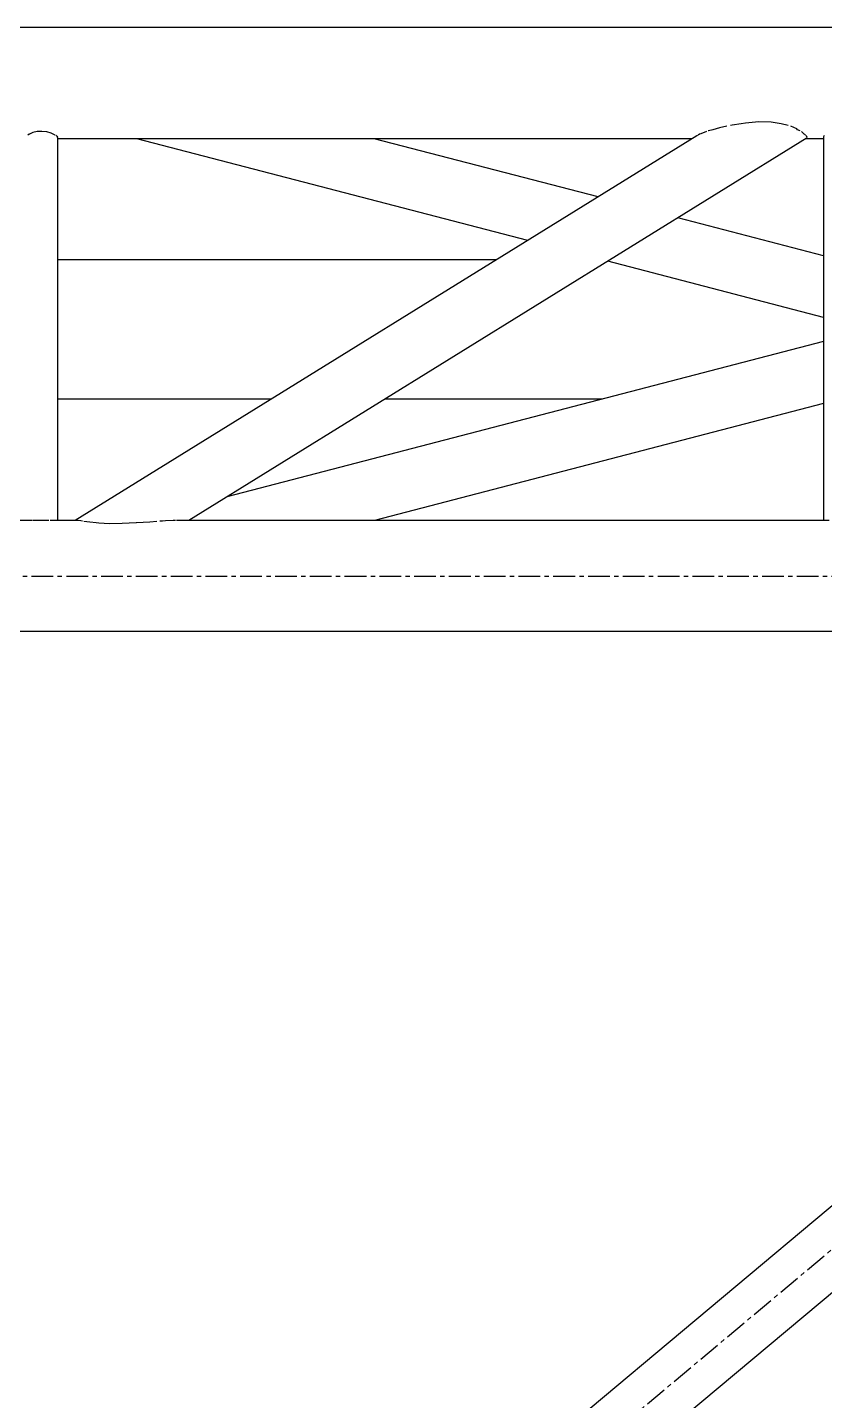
# Model space of a CAD drawing. Header units: millimetres. Extents: x 5143 to 30813, y 232 to 21408.
# Drawn here: x 11253 to 11544, y 18629 to 19131 of the extents above; entities that cross this region are included whole.
import ezdxf

# ---------------------------------------------------------------- set-up
doc = ezdxf.new("R2010")
doc.units = ezdxf.units.MM
doc.header["$LTSCALE"] = 0.25
doc.linetypes.add('CENTER', pattern=[50.8, 31.75, -6.35, 6.35, -6.35])
doc.linetypes.add('XKITLINE00', pattern=[0])

msp = doc.modelspace()

# ---------------------------------------------------------------- linework, layer by layer
at = {"color": 8, "linetype": 'XKITLINE00'}
for p, q in [((11718.14, 19130.57), (10454.1, 19130.57)), ((11253.33, 19091.56), (11252.82, 19091.26)), ((11253.4, 19091.62), (11253.33, 19091.56)), ((11254.66, 19092.19), (11253.4, 19091.62)), ((11256.25, 19092.53), (11254.66, 19092.19)), ((11258.01, 19092.61), (11256.25, 19092.53)), ((11259.77, 19092.41), (11258.01, 19092.61)), ((11261.36, 19091.96), (11259.77, 19092.41)), ((11262.14, 19091.56), (11261.36, 19091.96)), ((11262.62, 19091.4), (11262.14, 19091.56)), ((11498.12, 19091.56), (11497.57, 19091.26)), ((11498.52, 19091.79), (11498.12, 19091.56)), ((11500.63, 19092.57), (11498.52, 19091.79)), ((11501.4, 19092.85), (11501.19, 19092.77)), ((11502.92, 19093.23), (11501.4, 19092.85)), ((11505.34, 19093.96), (11502.92, 19093.23)), ((11508.09, 19094.55), (11505.34, 19093.96)), ((11509.95, 19094.95), (11509.35, 19094.82)), ((11513.33, 19095.42), (11509.95, 19094.95)), ((11514.87, 19095.68), (11513.33, 19095.42)), ((11519.79, 19096.1), (11514.87, 19095.68)), ((11524.22, 19096.01), (11519.79, 19096.1)), ((11527.93, 19095.42), (11524.22, 19096.01)), ((11530.49, 19094.81), (11527.93, 19095.42)), ((11533.57, 19093.56), (11531.4, 19094.55)), ((11533.9, 19093.23), (11533.57, 19093.56)), ((11534.85, 19092.77), (11533.9, 19093.23)), ((11535.42, 19092.5), (11535.28, 19092.57)), ((11535.42, 19092.5), (11536.3, 19091.56)), ((11536.53, 19091.46), (11536.3, 19091.56)), ((11536.53, 19091.46), (11536.72, 19091.26)), ((11262.85, 19091.26), (11262.62, 19091.4)), ((11263.44, 19090.88), (11263.06, 19091.12)), ((11263.44, 19090.88), (11263.66, 19090.46)), ((11263.72, 19090.4), (11263.66, 19090.46)), ((11263.72, 19090.4), (11263.72, 18950.57)), ((11495.45, 19089.97), (11263.72, 19089.97)), ((11497.05, 19090.97), (11270.09, 18950.57)), ((11435.38, 19052.82), (11292.69, 19089.97)), ((11537.33, 19090.22), (11311.58, 18950.57)), ((11461.02, 19068.68), (11379.25, 19089.97)), ((11497.33, 19091.12), (11497.05, 19090.97)), ((11536.84, 19091.12), (11537.22, 19090.71)), ((11543.31, 19089.97), (11536.93, 19089.97)), ((11537.22, 19090.71), (11537.11, 19090.46)), ((11537.11, 19090.46), (11537.24, 19090.32)), ((11537.3, 19090.26), (11537.33, 19090.22)), ((11543.63, 19091.15), (11543.31, 19090.62)), ((11543.31, 19090.62), (11543.31, 18950.57)), ((11543.31, 19047.25), (11490.22, 19061.08)), ((11423.83, 19045.67), (11263.72, 19045.67)), ((11543.31, 19024.71), (11464.57, 19045.21)), ((11543.31, 19015.89), (11325.44, 18959.15)), ((11341.71, 18994.87), (11263.72, 18994.87)), ((11543.31, 18993.26), (11379.42, 18950.57)), ((11462.63, 18994.87), (11383.2, 18994.87)), ((11254.42, 18950.57), (11245.18, 18950.57)), ((11253.4, 18950.59), (11253.33, 18950.59)), ((11256.25, 18950.53), (11254.66, 18950.55)), ((11258.01, 18950.52), (11256.25, 18950.53)), ((11259.77, 18950.54), (11258.01, 18950.52)), ((11260.45, 18950.55), (11259.77, 18950.54)), ((11270.54, 18950.57), (11260.95, 18950.57)), ((11270.24, 18950.6), (11270.19, 18950.57)), ((11271.28, 18950.5), (11270.65, 18950.55)), ((11272.16, 18950.47), (11271.28, 18950.5)), ((11272.83, 18950.28), (11272.16, 18950.47)), ((11275.46, 18949.9), (11273.27, 18950.19)), ((11277.85, 18949.73), (11275.46, 18949.9)), ((11278.71, 18949.6), (11277.85, 18949.73)), ((11282.63, 18949.39), (11278.71, 18949.6)), ((11287.27, 18949.43), (11282.63, 18949.39)), ((11292.39, 18949.72), (11287.27, 18949.43)), ((11292.51, 18949.73), (11292.39, 18949.72)), ((11297.34, 18949.99), (11292.51, 18949.73)), ((11299.94, 18950.19), (11297.34, 18949.99)), ((11302.07, 18950.36), (11301.04, 18950.28)), ((11303.16, 18950.47), (11302.07, 18950.36)), ((11305.9, 18950.53), (11303.16, 18950.47)), ((11306.76, 18950.55), (11305.9, 18950.53)), ((11545.37, 18950.57), (11307.14, 18950.57)), ((11308.46, 18950.6), (11307.65, 18950.57)), ((11308.62, 18950.57), (11308.46, 18950.6)), ((11718.12, 18909.97), (10454.1, 18909.97)), ((11763.8, 18882.36), (10968.19, 18216.16)), ((11763.8, 18850.58), (10987.16, 18200.27))]:
    msp.add_line(p, q, dxfattribs=at)
at = {"color": 8, "linetype": 'CENTER'}
for p in [(10096.38, 17470.27), (10454.1, 18930.27)]:
    msp.add_line(p, (11840, 18930.27), dxfattribs=at)

doc.saveas('drawing.dxf')
